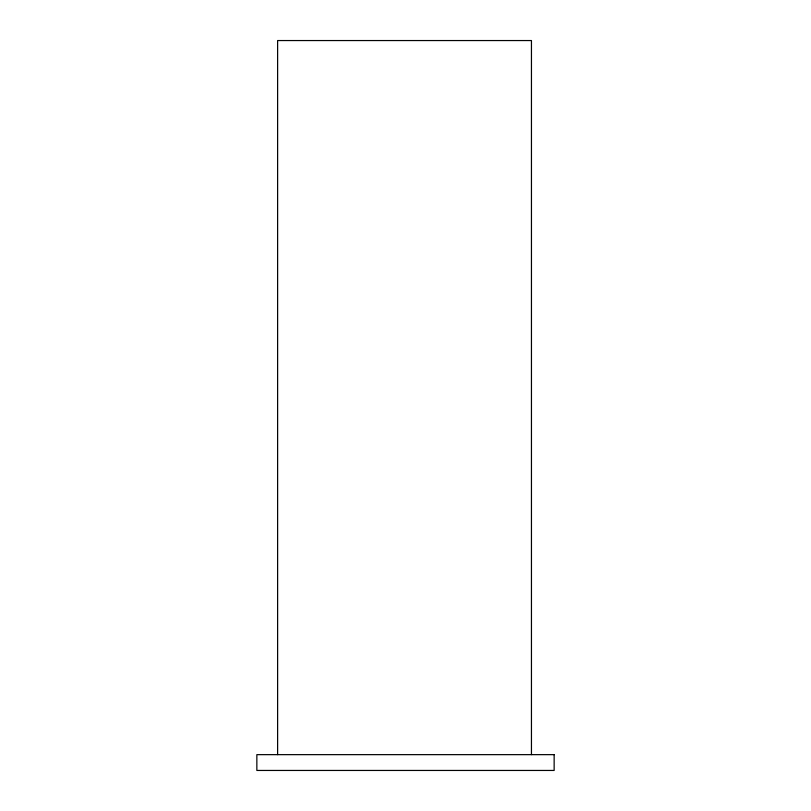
<?xml version="1.0" encoding="UTF-8"?>
<svg xmlns="http://www.w3.org/2000/svg" width="811" height="811" viewBox="0 0 811 811"><rect width="100%" height="100%" fill="white"/><g stroke="black" fill="none" stroke-linecap="round" stroke-linejoin="round"><path stroke-width="1.22" d="M531.448 754.646L531.448 40.55L277.615 40.55L277.615 754.646M554.146 754.646L256.854 754.646L256.854 770.45L554.146 770.45L554.146 754.646"/></g></svg>
